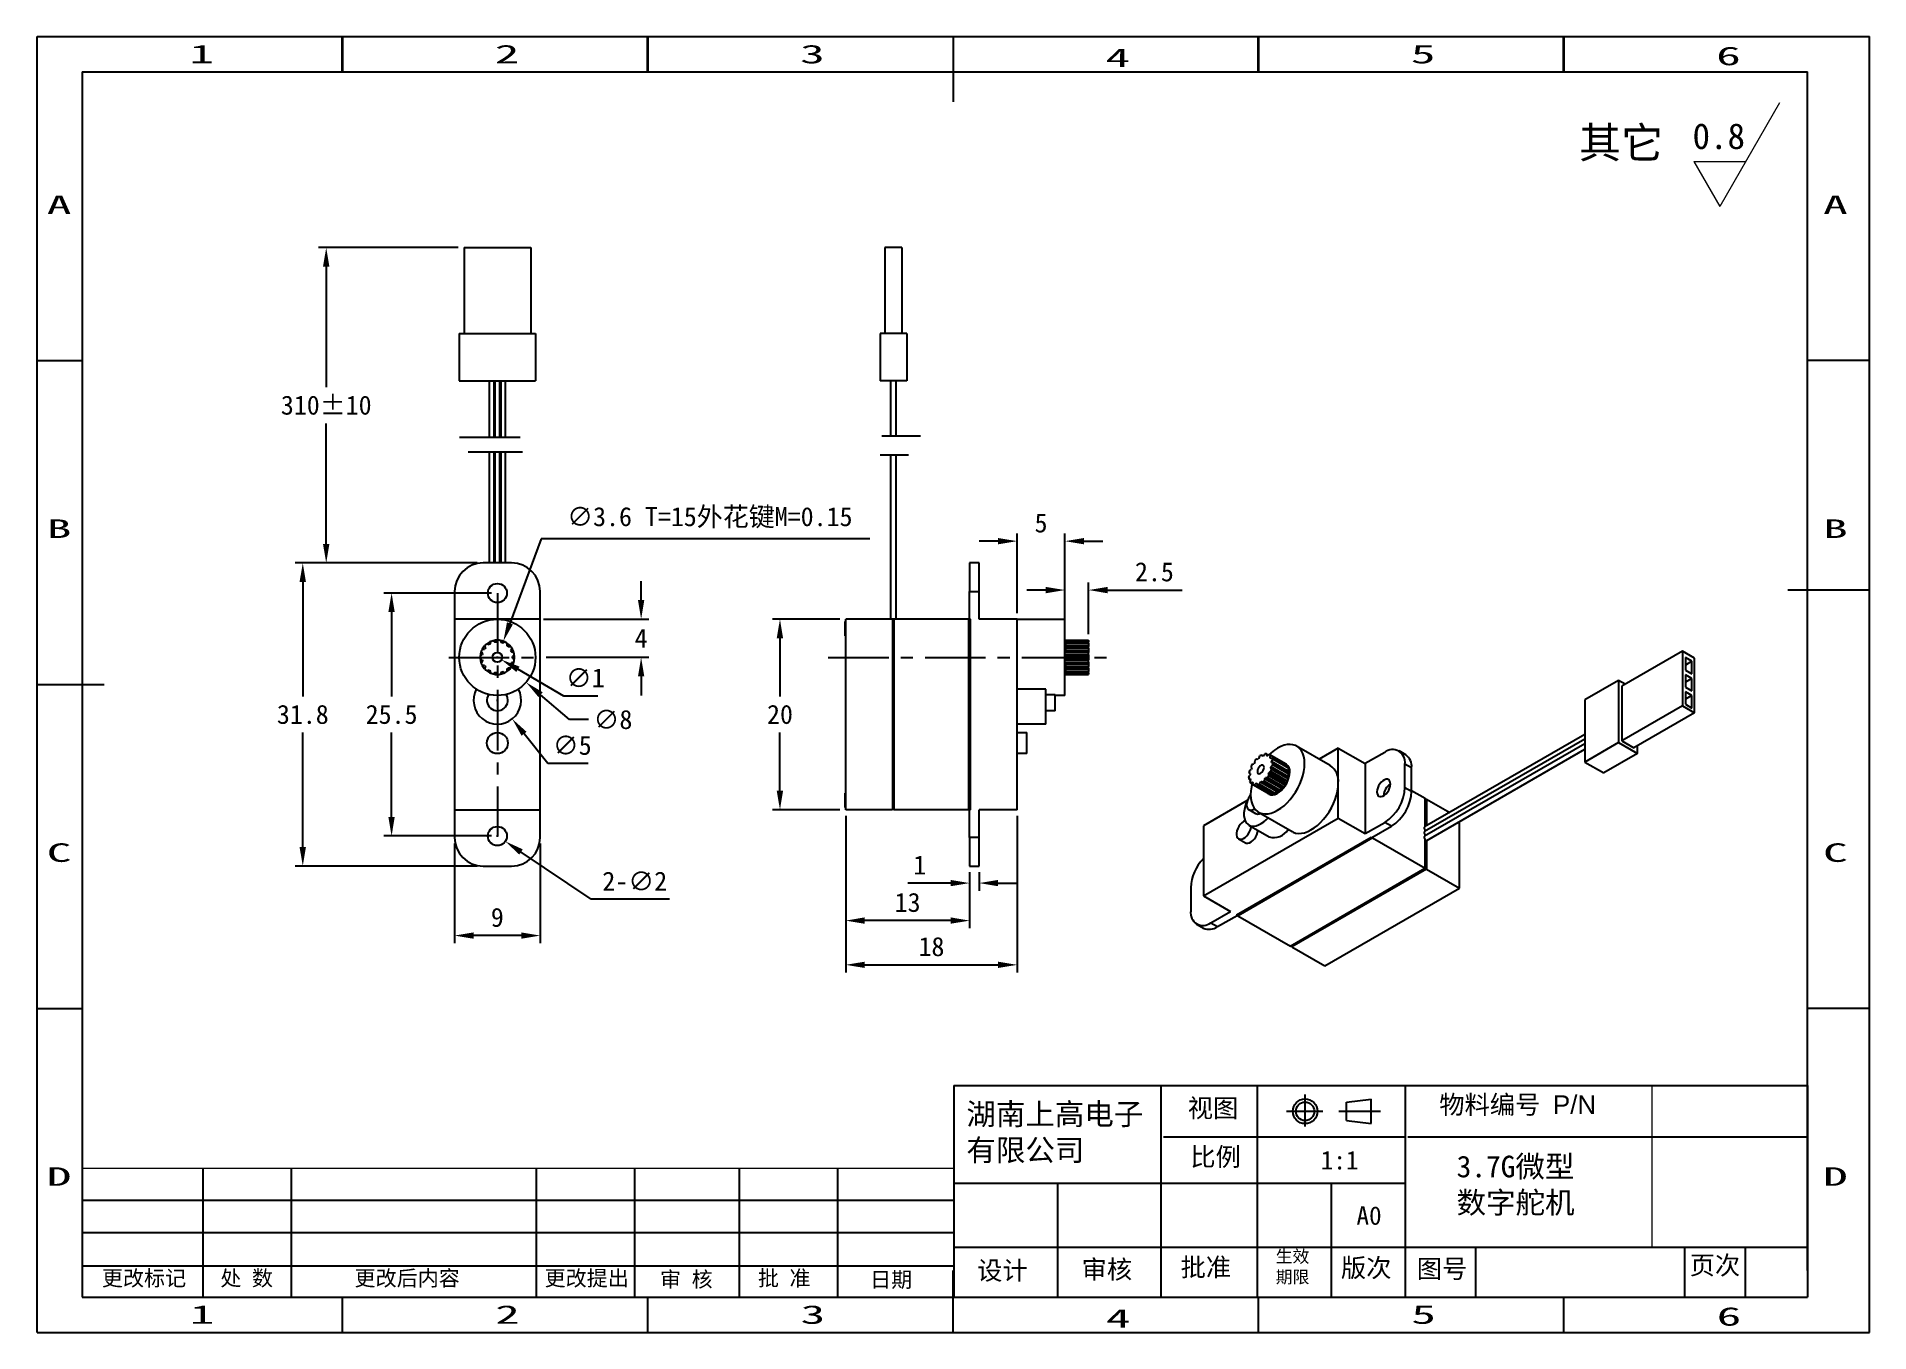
# Model space of a CAD drawing. Header units: millimetres. Extents: x 405 to 598, y 54 to 190.
import ezdxf
from ezdxf.enums import TextEntityAlignment as Align

# ---------------------------------------------------------------- set-up
doc = ezdxf.new("R2010")
doc.units = ezdxf.units.MM
doc.header["$PDSIZE"] = -1
doc.linetypes.add('ACAD_ISO04W100', pattern=[30.5, 24, -3, 0.5, -3])
doc.linetypes.add('CENTER', pattern=[10.16, 6.35, -1.27, 1.27, -1.27])
for name, color, linetype in [('中心线', 6, 'CENTER'), ('标注', 5, 'Continuous'), ('细实线', 5, 'Continuous')]:
    doc.layers.add(name, color=color, linetype=linetype)
doc.styles.add('style1', font='', dxfattribs={"height": 3.5})
doc.styles.get('style1').set_extended_font_data('FangSong_GB2312')
doc.dimstyles.new('副本 Standard', dxfattribs={"dimtxt": 2, "dimasz": 2, "dimexe": 0.8, "dimexo": 0.625, "dimgap": 0.9, "dimtad": 1, "dimtih": 1, "dimtoh": 1, "dimdsep": 46, "dimtxsty": 'Standard', "dimcen": 0.09, "dimclrd": 5, "dimclre": 5, "dimadec": 3, "dimazin": 2, "dimtfac": 1, "dimtdec": 4, "dimtofl": 0, "dimtmove": 0, "dimatfit": 3, "dimfxl": 0, "dimtolj": 1, "dimtzin": 0, "dimarcsym": 0})

# ---------------------------------------------------------------- blocks, each defined once
blk = doc.blocks.new('*D9')
at = {"layer": 'Defpoints', "color": 0}
for p in [(452.13, 134.79), (433.21, 102.99), (452.13, 102.99)]:
    blk.add_point(p, dxfattribs=at)
at = {"layer": '标注', "color": 5, "lineweight": -2}
for p, q in [((451.5, 134.79), (432.41, 134.79)), ((433.21, 132.79), (433.21, 120.79)), ((433.21, 104.99), (433.21, 116.99)), ((451.5, 102.99), (432.41, 102.99))]:
    blk.add_line(p, q, dxfattribs=at)
at = {"layer": '标注', "color": 5}
for points in [[(432.87, 132.79), (433.54, 132.79), (433.21, 134.79)], [(432.87, 104.99), (433.54, 104.99), (433.21, 102.99)]]:
    blk.add_solid(points, dxfattribs=at)
at = {"layer": '标注', "color": 0, "insert": (433.21, 118.89), "char_height": 2, "attachment_point": 5}
blk.add_mtext('\\A1;31.8', dxfattribs=at)
blk = doc.blocks.new('*D10')
at = {"layer": 'Defpoints', "color": 0}
for p in [(453.63, 131.64), (442.53, 106.14), (453.63, 106.14)]:
    blk.add_point(p, dxfattribs=at)
at = {"layer": '标注', "color": 5, "lineweight": -2}
for p, q in [((453, 131.64), (441.73, 131.64)), ((442.53, 129.64), (442.53, 120.79)), ((442.53, 108.14), (442.53, 116.99)), ((453, 106.14), (441.73, 106.14))]:
    blk.add_line(p, q, dxfattribs=at)
at = {"layer": '标注', "color": 5}
for points in [[(442.19, 129.64), (442.86, 129.64), (442.53, 131.64)], [(442.19, 108.14), (442.86, 108.14), (442.53, 106.14)]]:
    blk.add_solid(points, dxfattribs=at)
at = {"layer": '标注', "color": 0, "insert": (442.53, 118.89), "char_height": 2, "attachment_point": 5}
blk.add_mtext('\\A1;25.5', dxfattribs=at)
blk = doc.blocks.new('*D11')
at = {"layer": 'Defpoints', "color": 0}
for p in [(450.13, 167.89), (435.67, 134.79), (452.13, 134.79)]:
    blk.add_point(p, dxfattribs=at)
at = {"layer": '标注', "color": 5, "lineweight": -2}
for p, q in [((449.5, 167.89), (434.87, 167.89)), ((435.67, 165.89), (435.67, 153.24)), ((435.67, 136.79), (435.67, 149.44)), ((451.5, 134.79), (434.87, 134.79))]:
    blk.add_line(p, q, dxfattribs=at)
at = {"layer": '标注', "color": 5}
for points in [[(435.33, 165.89), (436, 165.89), (435.67, 167.89)], [(435.33, 136.79), (436, 136.79), (435.67, 134.79)]]:
    blk.add_solid(points, dxfattribs=at)
at = {"layer": '标注', "color": 0, "insert": (435.67, 151.34), "char_height": 2, "attachment_point": 5}
blk.add_mtext('\\A1;310%%P10', dxfattribs=at)
blk = doc.blocks.new('*D12')
at = {"layer": 'Defpoints', "color": 0}
for p in [(490.19, 128.89), (483.29, 108.89), (490.19, 108.89)]:
    blk.add_point(p, dxfattribs=at)
at = {"layer": '标注', "color": 5, "lineweight": -2}
for p, q in [((489.56, 128.89), (482.49, 128.89)), ((483.29, 126.89), (483.29, 120.79)), ((483.29, 110.89), (483.29, 116.99)), ((489.56, 108.89), (482.49, 108.89))]:
    blk.add_line(p, q, dxfattribs=at)
at = {"layer": '标注', "color": 5}
for points in [[(482.95, 126.89), (483.62, 126.89), (483.29, 128.89)], [(482.95, 110.89), (483.62, 110.89), (483.29, 108.89)]]:
    blk.add_solid(points, dxfattribs=at)
at = {"layer": '标注', "color": 0, "insert": (483.29, 118.89), "char_height": 2, "attachment_point": 5}
blk.add_mtext('\\A1;20', dxfattribs=at)
blk = doc.blocks.new('*D13')
at = {"layer": 'Defpoints', "color": 0}
for p in [(490.19, 108.89), (508.19, 108.89), (508.19, 92.62)]:
    blk.add_point(p, dxfattribs=at)
at = {"layer": '标注', "color": 5, "lineweight": -2}
for p, q in [((490.19, 108.26), (490.19, 91.82)), ((508.19, 108.26), (508.19, 91.82)), ((492.19, 92.62), (506.19, 92.62))]:
    blk.add_line(p, q, dxfattribs=at)
at = {"layer": '标注', "color": 5}
for points in [[(492.19, 92.95), (492.19, 92.29), (490.19, 92.62)], [(506.19, 92.95), (506.19, 92.29), (508.19, 92.62)]]:
    blk.add_solid(points, dxfattribs=at)
at = {"layer": '标注', "color": 0, "insert": (499.19, 94.52), "char_height": 2, "attachment_point": 5}
blk.add_mtext('\\A1;18', dxfattribs=at)
blk = doc.blocks.new('*D14')
at = {"layer": 'Defpoints', "color": 0}
for p in [(490.19, 108.89), (503.19, 102.99), (490.19, 97.26)]:
    blk.add_point(p, dxfattribs=at)
at = {"layer": '标注', "color": 5, "lineweight": -2}
for p, q in [((490.19, 108.26), (490.19, 96.46)), ((503.19, 102.36), (503.19, 96.46)), ((501.19, 97.26), (492.19, 97.26))]:
    blk.add_line(p, q, dxfattribs=at)
at = {"layer": '标注', "color": 5}
for points in [[(492.19, 97.6), (492.19, 96.93), (490.19, 97.26)], [(501.19, 97.6), (501.19, 96.93), (503.19, 97.26)]]:
    blk.add_solid(points, dxfattribs=at)
at = {"layer": '标注', "color": 0, "insert": (496.69, 99.16), "char_height": 2, "attachment_point": 5}
blk.add_mtext('\\A1;13', dxfattribs=at)
blk = doc.blocks.new('*D15')
at = {"layer": 'Defpoints', "color": 0}
for p in [(503.19, 102.99), (504.19, 102.99), (503.19, 101.2)]:
    blk.add_point(p, dxfattribs=at)
at = {"layer": '标注', "color": 5, "lineweight": -2}
for p, q in [((503.19, 102.36), (503.19, 100.4)), ((504.19, 102.36), (504.19, 100.4)), ((501.19, 101.2), (496.72, 101.2)), ((506.19, 101.2), (508.19, 101.2))]:
    blk.add_line(p, q, dxfattribs=at)
at = {"layer": '标注', "color": 5}
for points in [[(501.19, 101.53), (501.19, 100.87), (503.19, 101.2)], [(506.19, 101.53), (506.19, 100.87), (504.19, 101.2)]]:
    blk.add_solid(points, dxfattribs=at)
at = {"layer": '标注', "color": 0, "insert": (497.96, 103.1), "char_height": 2, "attachment_point": 5}
blk.add_mtext('\\A1;1', dxfattribs=at)
blk = doc.blocks.new('*D16')
at = {"layer": 'Defpoints', "color": 0}
for p in [(508.19, 137.08), (508.19, 128.89), (513.19, 128.89)]:
    blk.add_point(p, dxfattribs=at)
at = {"layer": '标注', "color": 5, "lineweight": -2}
for p, q in [((506.19, 137.08), (504.19, 137.08)), ((508.19, 129.51), (508.19, 137.88)), ((513.19, 129.51), (513.19, 137.88)), ((515.19, 137.08), (517.19, 137.08))]:
    blk.add_line(p, q, dxfattribs=at)
at = {"layer": '标注', "color": 5}
for points in [[(506.19, 137.41), (506.19, 136.75), (508.19, 137.08)], [(515.19, 137.41), (515.19, 136.75), (513.19, 137.08)]]:
    blk.add_solid(points, dxfattribs=at)
at = {"layer": '标注', "color": 0, "insert": (510.69, 138.98), "char_height": 2, "attachment_point": 5}
blk.add_mtext('\\A1;5', dxfattribs=at)
blk = doc.blocks.new('*D17')
at = {"layer": 'Defpoints', "color": 0}
for p in [(513.19, 131.95), (513.19, 127.16), (515.69, 126.69)]:
    blk.add_point(p, dxfattribs=at)
at = {"layer": '标注', "color": 5, "lineweight": -2}
for p, q in [((513.19, 127.78), (513.19, 132.75)), ((515.69, 127.31), (515.69, 132.75)), ((511.19, 131.95), (509.19, 131.95)), ((517.69, 131.95), (525.49, 131.95))]:
    blk.add_line(p, q, dxfattribs=at)
at = {"layer": '标注', "color": 5}
for points in [[(511.19, 132.28), (511.19, 131.61), (513.19, 131.95)], [(517.69, 132.28), (517.69, 131.61), (515.69, 131.95)]]:
    blk.add_solid(points, dxfattribs=at)
at = {"layer": '标注', "color": 0, "insert": (522.59, 133.85), "char_height": 2, "attachment_point": 5}
blk.add_mtext('\\A1;2.5', dxfattribs=at)
blk = doc.blocks.new('*D18')
at = {"layer": 'Defpoints', "color": 0}
for p in [(457.85, 128.89), (458.13, 124.89), (468.72, 124.89)]:
    blk.add_point(p, dxfattribs=at)
at = {"layer": '标注', "color": 5, "lineweight": -2}
for p, q in [((468.72, 130.89), (468.72, 132.89)), ((458.47, 128.89), (469.52, 128.89)), ((458.75, 124.89), (469.52, 124.89)), ((468.72, 122.89), (468.72, 120.89))]:
    blk.add_line(p, q, dxfattribs=at)
at = {"layer": '标注', "color": 5}
for points in [[(468.39, 130.89), (469.05, 130.89), (468.72, 128.89)], [(468.39, 122.89), (469.05, 122.89), (468.72, 124.89)]]:
    blk.add_solid(points, dxfattribs=at)
at = {"layer": '标注', "color": 0, "insert": (468.72, 126.89), "char_height": 2, "attachment_point": 5}
blk.add_mtext('\\A1;4', dxfattribs=at)
blk = doc.blocks.new('*D19')
at = {"layer": 'Defpoints', "color": 0}
for p in [(449.13, 105.99), (458.13, 105.99), (449.13, 95.69)]:
    blk.add_point(p, dxfattribs=at)
at = {"layer": '标注', "color": 5, "lineweight": -2}
for p, q in [((449.13, 105.36), (449.13, 94.89)), ((458.13, 105.36), (458.13, 94.89)), ((456.13, 95.69), (451.13, 95.69))]:
    blk.add_line(p, q, dxfattribs=at)
at = {"layer": '标注', "color": 5}
for points in [[(451.13, 96.02), (451.13, 95.36), (449.13, 95.69)], [(456.13, 96.02), (456.13, 95.36), (458.13, 95.69)]]:
    blk.add_solid(points, dxfattribs=at)
at = {"layer": '标注', "color": 0, "insert": (453.63, 97.59), "char_height": 2, "attachment_point": 5}
blk.add_mtext('\\A1;9', dxfattribs=at)
blk = doc.blocks.new('*D20')
at = {"layer": 'Defpoints', "color": 0}
for p in [(450.6, 127.51), (456.65, 122.27)]:
    blk.add_point(p, dxfattribs=at)
at = {"layer": '标注', "color": 5, "lineweight": -2}
for p, q in [((453.54, 124.89), (453.72, 124.89)), ((453.63, 124.8), (453.63, 124.98)), ((461.19, 118.35), (458.17, 120.96)), ((463.19, 118.35), (461.19, 118.35))]:
    blk.add_line(p, q, dxfattribs=at)
at = {"layer": '标注', "color": 5}
blk.add_solid([(458.39, 121.22), (457.95, 120.71), (456.65, 122.27)], dxfattribs=at)
at = {"layer": '标注', "color": 0, "insert": (465.76, 118.35), "char_height": 2, "attachment_point": 5}
blk.add_mtext('\\A1;∅8', dxfattribs=at)
blk = doc.blocks.new('*D21')
at = {"layer": 'Defpoints', "color": 0}
for p in [(452.07, 122.34), (455.19, 118.43)]:
    blk.add_point(p, dxfattribs=at)
at = {"layer": '标注', "color": 5, "lineweight": -2}
for p, q in [((453.54, 120.39), (453.72, 120.39)), ((453.63, 120.3), (453.63, 120.48)), ((458.93, 113.74), (456.43, 116.87)), ((463.16, 113.74), (458.93, 113.74))]:
    blk.add_line(p, q, dxfattribs=at)
at = {"layer": '标注', "color": 5}
blk.add_solid([(456.69, 117.08), (456.17, 116.66), (455.19, 118.43)], dxfattribs=at)
at = {"layer": '标注', "color": 0, "insert": (461.49, 115.64), "char_height": 2, "attachment_point": 5}
blk.add_mtext('\\A1;∅5', dxfattribs=at)
blk = doc.blocks.new('*D22')
at = {"layer": 'Defpoints', "color": 0}
for p in [(454.26, 126.58), (453, 123.2)]:
    blk.add_point(p, dxfattribs=at)
at = {"layer": '标注', "color": 5, "lineweight": -2}
for p, q in [((458.24, 137.34), (454.95, 128.45)), ((492.73, 137.34), (458.24, 137.34)), ((453.54, 124.89), (453.72, 124.89)), ((453.63, 124.8), (453.63, 124.98))]:
    blk.add_line(p, q, dxfattribs=at)
blk.add_arc((453.63, 124.89), 1.8, 52.0718, 95.1255, dxfattribs=at)
at = {"layer": '标注', "color": 5}
blk.add_solid([(454.64, 128.57), (455.26, 128.34), (454.26, 126.58)], dxfattribs=at)
at = {"layer": '标注', "color": 0, "insert": (475.93, 139.54), "char_height": 2, "attachment_point": 5}
blk.add_mtext('\\A1;∅3.6 T=15{\\fSimSun|b0|i0|c134|p2;外花键}M=0.15', dxfattribs=at)
blk = doc.blocks.new('*D23')
at = {"layer": 'Defpoints', "color": 0}
for p in [(453.2, 125.14), (454.06, 124.64)]:
    blk.add_point(p, dxfattribs=at)
at = {"layer": '标注', "color": 5, "lineweight": -2}
for p, q in [((453.54, 124.89), (453.72, 124.89)), ((453.63, 124.8), (453.63, 124.98)), ((460.62, 120.83), (455.79, 123.63)), ((464.19, 120.83), (460.62, 120.83))]:
    blk.add_line(p, q, dxfattribs=at)
at = {"layer": '标注', "color": 5}
blk.add_solid([(455.96, 123.92), (455.62, 123.35), (454.06, 124.64)], dxfattribs=at)
at = {"layer": '标注', "color": 0, "insert": (462.86, 122.73), "char_height": 2, "attachment_point": 5}
blk.add_mtext('\\A1;∅1', dxfattribs=at)
blk = doc.blocks.new('*D24')
at = {"layer": 'Defpoints', "color": 0}
for p in [(452.8, 106.7), (454.46, 105.58)]:
    blk.add_point(p, dxfattribs=at)
at = {"layer": '标注', "color": 5, "lineweight": -2}
for p, q in [((453.54, 106.14), (453.72, 106.14)), ((453.63, 106.05), (453.63, 106.23)), ((463.48, 99.5), (456.12, 104.46)), ((471.71, 99.5), (463.48, 99.5))]:
    blk.add_line(p, q, dxfattribs=at)
at = {"layer": '标注', "color": 5}
blk.add_solid([(456.3, 104.74), (455.93, 104.19), (454.46, 105.58)], dxfattribs=at)
at = {"layer": '标注', "color": 0, "insert": (468.05, 101.4), "char_height": 2, "attachment_point": 5}
blk.add_mtext('\\A1;2-∅2', dxfattribs=at)

msp = doc.modelspace()

# ---------------------------------------------------------------- linework, layer by layer
at = {"color": 5, "linetype": 'Continuous'}
for p, q in [((405.327, 54.054), (405.327, 190.022)), ((405.327, 190.022), (597.625, 190.022)), ((437.327, 186.327), (437.327, 190.022)), ((437.377, 190.022), (437.377, 186.327)), ((469.377, 186.327), (469.377, 190.022)), ((469.427, 190.022), (469.427, 186.327)), ((501.476, 190.022), (501.476, 183.194)), ((533.476, 186.327), (533.476, 190.022)), ((533.526, 190.022), (533.526, 186.327)), ((565.526, 186.327), (565.526, 190.022)), ((565.576, 190.022), (565.576, 186.327)), ((597.625, 54.054), (597.625, 190.022)), ((405.278, 186.327), (405.327, 186.327)), ((405.327, 156.03), (410.07, 156.03)), ((597.625, 156.03), (591.151, 156.03)), ((597.625, 131.942), (589.086, 131.942)), ((405.327, 122.038), (412.372, 122.038)), ((405.327, 88.046), (410.07, 88.046)), ((597.625, 88.046), (591.151, 88.046)), ((501.526, 79.953), (529.36, 79.953)), ((523.281, 79.953), (523.281, 57.75)), ((529.36, 79.953), (591.151, 79.953)), ((533.381, 79.953), (533.381, 57.75)), ((548.921, 79.953), (548.921, 75.778)), ((548.921, 76.068), (548.921, 68.433)), ((523.555, 74.582), (548.921, 74.582)), ((549.195, 74.582), (591.151, 74.582)), ((422.716, 71.292), (422.716, 57.75)), ((431.981, 71.292), (431.981, 57.75)), ((457.713, 71.292), (457.713, 57.75)), ((468.015, 71.292), (468.015, 57.75)), ((479.01, 71.292), (479.01, 57.75)), ((489.312, 71.292), (489.312, 57.75)), ((501.526, 69.694), (548.921, 69.694)), ((512.403, 69.694), (512.403, 57.75)), ((541.151, 69.694), (541.151, 57.75)), ((409.99, 67.933), (501.446, 67.933)), ((548.921, 68.433), (548.921, 57.75)), ((409.99, 64.538), (501.446, 64.538)), ((501.526, 63.006), (591.151, 63.006)), ((556.284, 63.006), (556.284, 57.75)), ((578.24, 63.006), (578.24, 57.75)), ((584.588, 63.006), (584.588, 57.75)), ((410.07, 61.02), (501.446, 61.02)), ((501.476, 54.054), (501.476, 60.529)), ((437.377, 54.054), (437.377, 57.75)), ((469.427, 54.054), (469.427, 57.75)), ((533.526, 54.054), (533.526, 57.75)), ((565.576, 54.054), (565.576, 57.75)), ((405.327, 54.054), (597.625, 54.054))]:
    msp.add_line(p, q, dxfattribs=at)
at = {"color": 7, "linetype": 'Continuous'}
for p, q in [((410.07, 186.327), (410.07, 57.75)), ((410.07, 186.327), (591.151, 186.327)), ((591.151, 60.529), (591.151, 186.327)), ((501.526, 79.953), (501.526, 57.75)), ((591.151, 79.953), (591.151, 57.75)), ((591.151, 79.953), (591.151, 57.75)), ((542.748, 78.221), (545.349, 78.539)), ((542.748, 78.221), (545.349, 78.539)), ((542.748, 76.279), (542.748, 78.221)), ((545.349, 75.955), (545.349, 78.539)), ((542.748, 76.279), (545.349, 75.955)), ((410.07, 57.75), (591.151, 57.75))]:
    msp.add_line(p, q, dxfattribs=at)
at = {"color": 7, "linetype": 'Continuous', "lineweight": 25}
for p, q in [((450.13, 167.889), (450.13, 158.889)), ((450.13, 167.889), (457.13, 167.889)), ((457.13, 167.889), (457.13, 158.889)), ((496.09, 167.889), (494.29, 167.889)), ((494.29, 167.889), (494.29, 158.889)), ((496.09, 167.889), (496.09, 158.889)), ((449.63, 158.889), (449.63, 153.889)), ((449.63, 158.889), (457.63, 158.889)), ((457.63, 158.889), (457.63, 153.889)), ((496.59, 158.889), (493.79, 158.889)), ((493.79, 158.889), (493.79, 153.889)), ((496.59, 158.889), (496.59, 153.889)), ((449.63, 153.889), (457.63, 153.889)), ((452.78, 153.889), (452.78, 147.985)), ((453.28, 147.985), (453.28, 153.889)), ((453.38, 153.889), (453.38, 147.985)), ((453.88, 147.985), (453.88, 153.889)), ((453.98, 153.889), (453.98, 147.985)), ((454.48, 147.985), (454.48, 153.889)), ((496.59, 153.889), (493.79, 153.889)), ((494.94, 148.144), (494.94, 153.889)), ((495.44, 153.889), (495.44, 148.144)), ((452.78, 146.455), (452.78, 134.789)), ((453.28, 134.789), (453.28, 146.455)), ((453.38, 146.455), (453.38, 134.789)), ((453.88, 134.789), (453.88, 146.455)), ((453.98, 146.455), (453.98, 134.789)), ((454.48, 134.789), (454.48, 146.455)), ((494.94, 128.889), (494.94, 146.138)), ((495.44, 146.138), (495.44, 128.889)), ((455.13, 134.789), (452.13, 134.789)), ((504.19, 134.789), (503.19, 134.789)), ((503.19, 134.789), (503.19, 131.789)), ((504.19, 131.789), (504.19, 134.789)), ((449.13, 131.789), (449.13, 128.889)), ((458.13, 128.889), (458.13, 131.789)), ((503.19, 131.789), (504.19, 131.789)), ((503.19, 128.889), (503.19, 131.789)), ((504.19, 128.889), (504.19, 131.789)), ((449.13, 128.889), (449.13, 108.889)), ((453.63, 128.889), (449.13, 128.889)), ((458.13, 128.889), (453.63, 128.889)), ((458.13, 108.889), (458.13, 128.889)), ((495.09, 128.889), (490.19, 128.889)), ((490.19, 108.889), (490.19, 128.889)), ((495.09, 128.889), (495.09, 108.889)), ((495.19, 128.789), (495.09, 128.889)), ((495.29, 128.889), (495.09, 128.889)), ((495.29, 128.889), (495.19, 128.789)), ((495.29, 108.889), (495.29, 128.889)), ((503.09, 128.889), (495.29, 128.889)), ((503.09, 128.889), (503.09, 108.889)), ((503.09, 128.889), (503.19, 128.789)), ((503.19, 128.789), (503.29, 128.889)), ((503.29, 128.889), (503.19, 128.889)), ((503.29, 108.889), (503.29, 128.889)), ((508.19, 128.889), (504.19, 128.889)), ((508.19, 128.889), (513.19, 128.889)), ((508.19, 108.889), (508.19, 128.889)), ((513.19, 120.889), (513.19, 128.889)), ((490.09, 128.639), (490.19, 128.639)), ((490.09, 128.639), (490.09, 127.139)), ((490.19, 127.139), (490.09, 127.139)), ((495.19, 108.989), (495.19, 128.789)), ((503.19, 108.989), (503.19, 128.789)), ((451.834, 125.009), (452.049, 125.139)), ((452.084, 125.303), (451.94, 125.51)), ((452.038, 125.729), (452.288, 125.76)), ((452.387, 125.896), (452.339, 126.143)), ((452.517, 126.304), (452.758, 126.231)), ((452.904, 126.315), (452.961, 126.56)), ((453.189, 126.634), (453.379, 126.469)), ((453.546, 126.487), (453.698, 126.688)), ((453.937, 126.663), (454.044, 126.435)), ((454.203, 126.383), (454.424, 126.504)), ((454.632, 126.384), (454.636, 126.133)), ((454.761, 126.02), (455.012, 126.042)), ((455.153, 125.848), (455.055, 125.616)), ((455.124, 125.462), (455.362, 125.38)), ((455.412, 125.145), (455.228, 124.973)), ((513.19, 126.689), (513.29, 126.689)), ((513.29, 126.688), (513.29, 126.689)), ((513.29, 126.688), (515.69, 126.688)), ((513.29, 126.504), (513.29, 126.663)), ((513.29, 126.663), (515.69, 126.663)), ((513.29, 126.504), (515.69, 126.504)), ((513.29, 126.042), (513.29, 126.384)), ((513.29, 126.384), (515.69, 126.384)), ((513.29, 126.133), (515.69, 126.133)), ((513.29, 126.042), (515.69, 126.042)), ((513.29, 125.38), (513.29, 125.848)), ((513.29, 125.848), (515.69, 125.848)), ((513.29, 125.616), (515.69, 125.616)), ((513.29, 125.462), (515.69, 125.462)), ((513.29, 125.38), (515.69, 125.38)), ((513.29, 124.633), (513.29, 125.145)), ((513.29, 125.145), (515.69, 125.145)), ((515.69, 126.663), (515.69, 126.688)), ((515.69, 126.663), (515.69, 126.504)), ((515.69, 126.384), (515.69, 126.504)), ((515.69, 126.384), (515.69, 126.133)), ((515.69, 126.133), (515.69, 126.042)), ((515.69, 125.848), (515.69, 126.042)), ((515.69, 125.848), (515.69, 125.616)), ((515.69, 125.616), (515.69, 125.462)), ((515.69, 125.462), (515.69, 125.38)), ((515.69, 125.145), (515.69, 125.38)), ((515.69, 125.145), (515.69, 124.973)), ((578.015, 125.532), (571.651, 121.858)), ((578.015, 125.532), (578.015, 119.816)), ((579.288, 124.797), (578.015, 125.532)), ((452.049, 124.639), (451.834, 124.769)), ((451.94, 124.268), (452.084, 124.475)), ((452.288, 124.018), (452.038, 124.049)), ((452.339, 123.635), (452.387, 123.882)), ((452.758, 123.547), (452.517, 123.474)), ((452.961, 123.218), (452.904, 123.463)), ((453.379, 123.309), (453.189, 123.144)), ((453.698, 123.09), (453.546, 123.291)), ((454.044, 123.343), (453.937, 123.115)), ((454.424, 123.274), (454.203, 123.395)), ((454.636, 123.645), (454.632, 123.394)), ((455.012, 123.736), (454.761, 123.758)), ((455.055, 124.162), (455.153, 123.93)), ((455.362, 124.398), (455.124, 124.316)), ((455.228, 124.805), (455.412, 124.633)), ((513.29, 124.973), (515.69, 124.973)), ((513.29, 124.805), (515.69, 124.805)), ((513.29, 124.633), (515.69, 124.633)), ((513.29, 123.93), (513.29, 124.398)), ((513.29, 124.398), (515.69, 124.398)), ((513.29, 124.316), (515.69, 124.316)), ((513.29, 124.162), (515.69, 124.162)), ((513.29, 123.93), (515.69, 123.93)), ((513.29, 123.394), (513.29, 123.736)), ((513.29, 123.736), (515.69, 123.736)), ((513.29, 123.645), (515.69, 123.645)), ((513.29, 123.394), (515.69, 123.394)), ((513.29, 123.115), (513.29, 123.274)), ((513.29, 123.274), (515.69, 123.274)), ((513.29, 123.115), (515.69, 123.115)), ((515.69, 124.973), (515.69, 124.805)), ((515.69, 124.805), (515.69, 124.633)), ((515.69, 124.398), (515.69, 124.633)), ((515.69, 124.398), (515.69, 124.316)), ((515.69, 124.316), (515.69, 124.162)), ((515.69, 124.162), (515.69, 123.93)), ((515.69, 123.736), (515.69, 123.93)), ((515.69, 123.736), (515.69, 123.645)), ((515.69, 123.645), (515.69, 123.394)), ((515.69, 123.274), (515.69, 123.394)), ((515.69, 123.274), (515.69, 123.115)), ((515.69, 123.09), (515.69, 123.115)), ((579.005, 124.471), (578.336, 124.857)), ((578.336, 124.857), (578.336, 123.551)), ((579.005, 124.471), (578.336, 124.084)), ((578.336, 123.551), (579.005, 123.164)), ((579.005, 123.164), (579.005, 124.471)), ((579.288, 119.082), (579.288, 124.797)), ((511.19, 121.556), (508.19, 121.556)), ((511.19, 117.889), (511.19, 121.556)), ((513.29, 123.089), (513.19, 123.089)), ((513.29, 123.089), (513.29, 123.09)), ((513.29, 123.09), (515.69, 123.09)), ((571.297, 122.471), (567.762, 120.43)), ((571.297, 122.471), (571.297, 115.938)), ((572.004, 122.062), (571.297, 122.471)), ((571.651, 121.858), (571.651, 116.143)), ((579.005, 122.674), (578.336, 123.061)), ((578.336, 123.061), (578.336, 121.754)), ((579.005, 122.674), (578.336, 122.288)), ((578.336, 121.754), (579.005, 121.368)), ((579.005, 120.878), (578.336, 121.264)), ((578.336, 121.264), (578.336, 119.958)), ((579.005, 121.368), (579.005, 122.674)), ((511.19, 120.996), (512.19, 120.996)), ((512.19, 119.289), (511.19, 119.289)), ((512.19, 119.289), (512.19, 120.996)), ((513.19, 120.889), (512.19, 120.889)), ((567.762, 120.43), (567.762, 113.897)), ((578.015, 119.816), (571.651, 116.143)), ((578.015, 119.816), (579.288, 119.082)), ((579.005, 120.878), (578.336, 120.492)), ((578.336, 119.958), (579.005, 119.572)), ((579.005, 119.572), (579.005, 120.878)), ((511.19, 117.889), (508.19, 117.889)), ((579.288, 119.082), (572.924, 115.408)), ((508.19, 116.989), (509.19, 116.989)), ((509.19, 114.789), (509.19, 116.989)), ((541.053, 113.525), (537.518, 115.566)), ((567.762, 116.799), (550.949, 107.093)), ((567.762, 116.309), (550.949, 106.603)), ((567.762, 115.819), (550.949, 106.114)), ((571.297, 115.938), (567.762, 113.897)), ((571.297, 115.938), (573.277, 114.795)), ((571.651, 116.143), (572.924, 115.408)), ((573.277, 114.795), (573.277, 115.612)), ((509.19, 114.789), (508.19, 114.789)), ((532.863, 113.664), (533.038, 113.726)), ((533.134, 113.862), (533.156, 114.079)), ((533.311, 114.248), (533.457, 114.215)), ((533.573, 114.311), (533.665, 114.54)), ((534.002, 114.541), (533.835, 114.638)), ((533.835, 114.638), (533.927, 114.515)), ((534.043, 114.553), (534.189, 114.755)), ((534.57, 114.635), (534.344, 114.765)), ((534.344, 114.765), (534.366, 114.574)), ((534.462, 114.549), (534.637, 114.688)), ((536.418, 113.661), (534.65, 114.681)), ((534.75, 114.608), (534.699, 114.382)), ((534.815, 114.315), (534.699, 114.382)), ((536.448, 113.629), (534.75, 114.608)), ((534.758, 114.297), (534.932, 114.351)), ((535.004, 113.596), (534.843, 113.415)), ((534.984, 114.195), (534.867, 113.972)), ((536.564, 112.992), (534.867, 113.972)), ((534.88, 113.843), (535.022, 113.801)), ((536.629, 113.371), (534.932, 114.351)), ((536.681, 113.215), (534.984, 114.195)), ((536.701, 112.616), (535.004, 113.596)), ((536.719, 112.821), (535.022, 113.801)), ((536.448, 113.629), (536.417, 113.493)), ((541.882, 115.368), (539.871, 114.207)), ((541.882, 111.694), (541.882, 115.368)), ((541.882, 115.368), (544.71, 113.735)), ((546.761, 114.919), (544.71, 113.735)), ((544.71, 113.735), (544.71, 106.386)), ((548.968, 114.659), (548.261, 115.068)), ((548.882, 111.244), (548.882, 113.694)), ((549.589, 113.286), (548.882, 113.694)), ((551.199, 105.68), (567.762, 115.242)), ((567.762, 113.897), (569.742, 112.754)), ((573.277, 114.795), (569.742, 112.754)), ((532.478, 112.332), (532.62, 112.538)), ((532.657, 112.153), (532.496, 112.148)), ((532.69, 112.035), (532.496, 112.148)), ((532.633, 112.682), (532.516, 112.77)), ((532.568, 112.987), (532.742, 113.133)), ((532.608, 111.814), (532.694, 112.044)), ((532.871, 111.793), (532.693, 111.694)), ((532.937, 111.553), (532.693, 111.694)), ((532.801, 113.286), (532.749, 113.453)), ((532.935, 111.523), (532.95, 111.737)), ((533.236, 111.662), (533.072, 111.487)), ((533.377, 111.581), (533.236, 111.662)), ((533.403, 111.508), (533.345, 111.669)), ((533.691, 111.783), (533.569, 111.563)), ((535.266, 110.583), (533.569, 111.563)), ((535.388, 110.804), (533.691, 111.783)), ((533.931, 111.772), (533.809, 111.852)), ((535.628, 110.792), (533.931, 111.772)), ((534.155, 112.136), (534.097, 111.909)), ((535.794, 110.929), (534.097, 111.909)), ((535.852, 111.157), (534.155, 112.136)), ((534.428, 112.27), (534.264, 112.255)), ((535.961, 111.275), (534.264, 112.255)), ((536.125, 111.29), (534.428, 112.27)), ((534.55, 112.66), (534.565, 112.464)), ((536.247, 111.68), (534.55, 112.66)), ((536.262, 111.484), (534.565, 112.464)), ((534.807, 112.915), (534.629, 112.808)), ((536.326, 111.828), (534.629, 112.808)), ((534.806, 113.264), (534.892, 113.133)), ((536.503, 112.284), (534.806, 113.264)), ((536.504, 111.935), (534.807, 112.915)), ((536.54, 112.436), (534.843, 113.415)), ((536.589, 112.154), (534.892, 113.133)), ((536.247, 111.68), (536.262, 111.484)), ((536.504, 111.935), (536.326, 111.828)), ((536.503, 112.284), (536.589, 112.154)), ((536.701, 112.616), (536.54, 112.436)), ((536.681, 113.215), (536.564, 112.992)), ((541.882, 108.019), (541.882, 111.694)), ((549.589, 110.836), (549.589, 113.286)), ((490.09, 110.639), (490.19, 110.639)), ((490.09, 110.639), (490.09, 109.139)), ((532.336, 109.857), (527.74, 107.204)), ((532.689, 110.469), (532.622, 110.369)), ((534.632, 110.543), (532.935, 111.523)), ((534.769, 110.507), (533.072, 111.487)), ((535.1, 110.528), (533.403, 111.508)), ((534.547, 110.584), (534.618, 110.543)), ((534.898, 110.645), (534.769, 110.507)), ((535.388, 110.804), (535.266, 110.583)), ((535.852, 111.157), (535.794, 110.929)), ((536.125, 111.29), (535.961, 111.275)), ((548.882, 111.244), (549.589, 110.836)), ((549.589, 110.919), (551.003, 110.102)), ((551.003, 107.125), (551.003, 110.102)), ((551.145, 110.021), (551.003, 109.939)), ((551.003, 109.939), (551.145, 110.021)), ((551.145, 110.021), (551.145, 107.206)), ((551.145, 110.021), (553.582, 108.613)), ((449.13, 108.889), (458.13, 108.889)), ((449.13, 108.889), (449.13, 105.989)), ((458.13, 105.989), (458.13, 108.889)), ((490.19, 109.139), (490.09, 109.139)), ((495.09, 108.889), (490.19, 108.889)), ((495.19, 108.989), (495.09, 108.889)), ((495.19, 108.989), (495.29, 108.889)), ((503.09, 108.889), (495.29, 108.889)), ((503.19, 108.989), (503.09, 108.889)), ((503.19, 108.989), (503.29, 108.889)), ((503.29, 108.889), (503.19, 108.889)), ((503.19, 105.989), (503.19, 108.889)), ((508.19, 108.889), (504.19, 108.889)), ((504.19, 105.989), (504.19, 108.889)), ((527.74, 99.855), (541.882, 108.019)), ((532.493, 108.904), (533.2, 108.496)), ((533.518, 108.638), (537.053, 106.597)), ((541.882, 108.019), (544.71, 106.386)), ((504.19, 105.989), (503.19, 105.989)), ((504.19, 102.989), (504.19, 105.989)), ((527.74, 107.204), (527.74, 99.855)), ((531.204, 97.855), (545.347, 106.019)), ((545.488, 105.937), (531.346, 97.773)), ((531.432, 105.842), (532.139, 105.434)), ((532.5, 107.283), (534.621, 106.059)), ((544.71, 106.386), (546.761, 107.57)), ((545.347, 106.019), (545.417, 105.978)), ((545.417, 105.978), (547.468, 107.162)), ((545.488, 105.937), (545.417, 105.978)), ((545.488, 106.019), (545.488, 105.937)), ((545.488, 105.937), (551.003, 102.753)), ((547.468, 107.162), (546.761, 107.57)), ((551.003, 106.635), (551.003, 106.731)), ((551.003, 106.145), (551.003, 106.241)), ((554.61, 100.671), (554.61, 107.649)), ((551.003, 102.753), (551.003, 105.751)), ((551.145, 105.669), (551.145, 102.672)), ((452.13, 102.989), (455.13, 102.989)), ((536.861, 94.589), (551.003, 102.753)), ((551.145, 102.672), (537.003, 94.508)), ((551.003, 102.753), (551.145, 102.672)), ((551.145, 102.672), (554.61, 100.671)), ((526.396, 100.713), (526.396, 98.263)), ((540.467, 92.507), (554.61, 100.671)), ((527.74, 99.855), (530.568, 98.222)), ((528.517, 97.038), (530.568, 98.222)), ((527.017, 96.89), (527.725, 96.482)), ((528.517, 97.038), (529.224, 96.63)), ((529.224, 96.63), (531.275, 97.814)), ((531.204, 97.855), (531.275, 97.814)), ((531.275, 97.814), (531.275, 97.896)), ((531.346, 97.937), (531.346, 97.773)), ((531.346, 97.773), (536.861, 94.589)), ((537.003, 94.671), (537.003, 94.508)), ((537.003, 94.508), (540.467, 92.507))]:
    msp.add_line(p, q, dxfattribs=at)
for p, q in [((410.07, 93.495), (410.07, 57.75)), ((410.07, 57.75), (458.913, 57.75)), ((458.913, 57.75), (501.193, 57.75))]:
    msp.add_line(p, q)
at = {"color": 5, "lineweight": 13}
msp.add_line((574.819, 63.006), (574.819, 79.953), dxfattribs=at)
at = {"color": 7, "linetype": 'Continuous', "lineweight": 25, "flags": 128}
for points in [[(538.346, 113.735), (538.326, 114.116), (538.264, 114.469), (538.162, 114.787), (538.022, 115.065), (537.845, 115.301), (537.635, 115.49), (537.393, 115.629), (537.124, 115.717), (536.832, 115.753), (536.521, 115.735), (536.195, 115.664), (535.859, 115.541), (535.518, 115.368), (535.177, 115.147), (534.841, 114.882), (534.585, 114.647)], [(532.84, 111.609), (532.771, 111.298), (532.71, 110.875), (532.689, 110.469), (532.71, 110.087), (532.771, 109.735), (532.873, 109.417), (533.013, 109.138), (533.19, 108.903), (533.401, 108.714), (533.642, 108.574), (533.911, 108.486), (534.203, 108.451), (534.515, 108.469), (534.841, 108.54), (535.177, 108.663), (535.518, 108.836), (535.859, 109.056), (536.195, 109.321), (536.521, 109.627), (536.832, 109.969), (537.124, 110.341), (537.393, 110.74), (537.635, 111.158), (537.845, 111.59), (538.022, 112.03), (538.162, 112.47), (538.264, 112.906), (538.326, 113.329), (538.346, 113.735), (538.346, 113.735)], [(534.104, 113.326), (534.082, 113.454), (534.021, 113.541), (533.927, 113.578), (533.811, 113.56), (533.689, 113.489), (533.573, 113.374), (533.479, 113.228), (533.418, 113.07), (533.396, 112.918), (533.418, 112.791), (533.479, 112.704), (533.573, 112.667), (533.689, 112.685), (533.811, 112.756), (533.927, 112.871), (534.021, 113.016), (534.082, 113.174), (534.104, 113.326)], [(534.618, 110.543), (534.638, 110.532), (534.817, 110.47), (535.017, 110.461), (535.234, 110.505), (535.461, 110.601), (535.689, 110.744), (535.911, 110.931), (536.121, 111.156), (536.311, 111.411), (536.476, 111.688), (536.61, 111.979), (536.709, 112.273), (536.77, 112.562), (536.791, 112.837)], [(537.053, 106.597), (537.143, 106.55), (537.41, 106.454), (537.702, 106.411), (538.013, 106.423), (538.34, 106.488), (538.678, 106.607), (539.021, 106.776), (539.365, 106.994), (539.704, 107.257), (540.033, 107.562), (540.348, 107.904), (540.644, 108.278), (540.916, 108.678), (541.16, 109.098), (541.374, 109.533), (541.553, 109.976), (541.695, 110.42), (541.798, 110.858), (541.861, 111.285), (541.882, 111.694)], [(545.948, 110.775), (545.968, 110.592), (546.029, 110.442), (546.125, 110.336), (546.253, 110.279), (546.404, 110.275), (546.569, 110.324), (546.74, 110.422), (546.905, 110.565), (547.056, 110.743), (547.184, 110.947), (547.281, 111.165), (547.341, 111.384), (547.362, 111.592), (547.341, 111.775), (547.281, 111.924), (547.184, 112.03), (547.056, 112.087), (546.905, 112.092), (546.74, 112.043), (546.569, 111.945), (546.404, 111.802), (546.253, 111.623), (546.125, 111.419), (546.029, 111.201), (545.968, 110.982), (545.948, 110.775)], [(532.389, 109.965), (532.381, 109.951), (532.228, 109.607), (532.109, 109.26), (532.028, 108.917), (531.987, 108.586), (531.987, 108.276), (532.028, 107.992), (532.109, 107.742), (532.228, 107.532), (532.381, 107.366), (532.567, 107.249), (532.78, 107.182), (533.016, 107.168), (533.268, 107.206), (533.532, 107.297), (533.8, 107.437), (534.068, 107.624), (534.328, 107.853), (534.522, 108.058)], [(532.689, 110.453), (532.595, 110.333), (532.457, 110.11), (532.353, 109.872), (532.287, 109.633), (532.265, 109.408), (532.287, 109.207), (532.353, 109.044), (532.457, 108.927), (532.595, 108.864), (532.759, 108.857), (532.939, 108.906), (533.109, 109)], [(532.104, 107.753), (531.937, 107.666), (531.759, 107.527), (531.593, 107.348), (531.448, 107.14), (531.332, 106.914), (531.251, 106.68), (531.21, 106.453), (531.21, 106.245), (531.251, 106.066), (531.332, 105.926), (531.448, 105.834), (531.593, 105.793), (531.759, 105.806), (531.937, 105.872), (532.117, 105.989), (532.29, 106.148), (532.447, 106.343), (532.578, 106.562), (532.677, 106.793), (532.739, 107.025), (532.755, 107.136)], [(532.139, 105.434), (532.225, 105.398), (532.381, 105.384), (532.554, 105.424), (532.735, 105.516), (532.912, 105.655), (533.078, 105.834), (533.223, 106.042), (533.339, 106.269), (533.42, 106.502), (533.462, 106.728)], [(550.949, 107.093), (550.926, 107.074), (550.905, 107.033), (550.897, 106.979), (550.905, 106.916), (550.926, 106.85), (550.96, 106.787), (551.003, 106.731)], [(550.949, 106.603), (550.926, 106.584), (550.905, 106.543), (550.897, 106.489), (550.905, 106.426), (550.926, 106.36), (550.96, 106.297), (551.003, 106.241)], [(550.949, 106.114), (550.926, 106.094), (550.905, 106.053), (550.897, 105.999), (550.905, 105.936), (550.926, 105.871), (550.96, 105.807), (551.003, 105.751)], [(551.145, 105.669), (551.188, 105.675), (551.199, 105.68)]]:
    msp.add_lwpolyline(points, dxfattribs=at)
at = {"color": 7, "linetype": 'Continuous', "lineweight": 25}
for centre, radius in [((453.63, 131.639), 1), ((453.63, 124.889), 4), ((453.63, 124.889), 0.5), ((453.63, 115.889), 1.1), ((453.63, 106.139), 1)]:
    msp.add_circle(centre, radius, dxfattribs=at)
at = {"color": 7, "linetype": 'Continuous'}
for radius in [1.295, 0.971]:
    msp.add_circle((538.406, 77.25), radius, dxfattribs=at)
at = {"color": 7, "linetype": 'Continuous', "lineweight": 25}
for centre, radius, start, end in [((452.13, 131.789), 3, 90, 180), ((455.13, 131.789), 3, 0, 90), ((453.63, 124.889), 1.8, 159.82255, 176.17745), ((453.63, 124.889), 1.8, 152.17745, 159.82255), ((453.63, 124.889), 1.8, 135.82255, 152.17745), ((453.63, 124.889), 1.6, 164.9893, 171.0107), ((453.63, 124.889), 1.6, 140.9893, 147.0107), ((453.63, 124.889), 1.8, 128.17745, 135.82255), ((453.63, 124.889), 1.8, 111.82255, 128.17745), ((453.63, 124.889), 1.6, 116.9893, 123.0107), ((453.63, 124.889), 1.8, 104.17745, 111.82255), ((453.63, 124.889), 1.8, 87.82255, 104.17745), ((453.63, 124.889), 1.6, 92.9893, 99.0107), ((453.63, 124.889), 1.8, 80.17745, 87.82255), ((453.63, 124.889), 1.8, 63.82255, 80.17745), ((453.63, 124.889), 1.6, 68.9893, 75.0107), ((453.63, 124.889), 1.8, 56.17745, 63.82255), ((453.63, 124.889), 1.8, 39.82255, 56.17745), ((453.63, 124.889), 1.6, 44.9893, 51.0107), ((453.63, 124.889), 1.8, 32.17745, 39.82255), ((453.63, 124.889), 1.6, 20.9893, 27.0107), ((453.63, 124.889), 1.8, 15.82255, 32.17745), ((453.63, 124.889), 1.8, 8.17745, 15.82255), ((453.63, 124.889), 1.8, 351.82255, 8.17745), ((453.63, 124.889), 1.8, 176.17745, 183.82255), ((453.63, 124.889), 1.8, 183.82255, 200.17745), ((453.63, 124.889), 1.8, 200.17745, 207.82255), ((453.63, 124.889), 1.8, 207.82255, 224.17745), ((453.63, 124.889), 1.6, 188.9893, 195.0107), ((453.63, 124.889), 1.6, 212.9893, 219.0107), ((453.63, 124.889), 1.8, 224.17745, 231.82255), ((453.63, 124.889), 1.8, 231.82255, 248.17745), ((453.63, 124.889), 1.6, 236.9893, 243.0107), ((453.63, 124.889), 1.8, 248.17745, 255.82255), ((453.63, 124.889), 1.8, 255.82255, 272.17745), ((453.63, 124.889), 1.6, 260.9893, 267.0107), ((453.63, 124.889), 1.8, 272.17745, 279.82255), ((453.63, 124.889), 1.8, 279.82255, 296.17745), ((453.63, 124.889), 1.6, 284.9893, 291.0107), ((453.63, 124.889), 1.8, 296.17745, 303.82255), ((453.63, 124.889), 1.8, 303.82255, 320.17745), ((453.63, 124.889), 1.6, 308.9893, 315.0107), ((453.63, 124.889), 1.8, 320.17745, 327.82255), ((453.63, 124.889), 1.6, 332.9893, 339.0107), ((453.63, 124.889), 1.8, 327.82255, 344.17745), ((453.63, 124.889), 1.6, 356.9893, 3.0107), ((453.63, 124.889), 1.8, 344.17745, 351.82255), ((453.63, 120.389), 2.5, 152.18186, 27.81814), ((453.63, 120.389), 1.1, 146.52898, 33.47102), ((535.54, 112.089), 3.106, 149.52128, 153.94511), ((535.292, 112.237), 2.702, 143.0073, 146.54248), ((535.24, 112.326), 2.723, 135.0882, 139.91771), ((534.779, 112.727), 1.99, 127.27804, 131.61297), ((534.596, 113.123), 1.696, 116.6853, 123.30933), ((534.322, 113.518), 1.072, 105.08397, 111.63136), ((534.32, 113.919), 0.846, 88.34677, 98.88055), ((534.269, 114.008), 0.574, 70.36609, 80.30342), ((534.346, 114.156), 0.607, 48.23105, 61.38546), ((534.203, 113.97), 0.645, 30.50417, 39.69717), ((533.602, 113.785), 1.279, 2.57712, 8.39751), ((534.006, 113.953), 1.007, 13.88142, 23.25726), ((533.056, 113.867), 1.967, 352.05791, 358.05745), ((535.92, 112.939), 0.877, 353.29706, 55.39076), ((535.955, 113.09), 0.73, 22.64352, 47.55783), ((539.958, 111.926), 1.938, 353.09672, 55.5911), ((547.583, 113.893), 1.314, 351.27016, 128.71909), ((548.102, 113.44), 1.495, 354.07253, 54.61529), ((533.916, 112.377), 1.439, 181.79193, 189.1827), ((534.965, 112.292), 2.496, 163.83345, 168.95247), ((533.241, 112.169), 0.726, 209.26594, 220.93541), ((534.367, 112.459), 1.749, 172.69537, 177.41999), ((533.522, 112.383), 0.895, 194.8771, 202.26159), ((535.182, 112.275), 2.586, 156.97436, 160.61428), ((533.219, 112.203), 0.539, 229.62583, 239.99069), ((533.243, 112.414), 0.752, 269.46501, 277.76232), ((533.107, 112.677), 1.206, 284.20087, 292.51445), ((532.997, 113.122), 1.508, 297.38909, 302.60554), ((532.594, 113.567), 2.238, 306.69315, 312.19786), ((532.425, 113.831), 2.422, 315.60133, 319.40457), ((532.016, 114.118), 3.039, 322.53034, 327.01944), ((532.158, 114.041), 2.762, 329.9913, 333.47509), ((532.669, 113.861), 2.219, 344.37736, 348.40856), ((532.14, 114.075), 2.909, 336.48327, 341.10537), ((533.855, 113.062), 2.762, 329.9913, 333.47509), ((533.665, 113.171), 3.097, 326.99503, 336.47137), ((534.366, 112.881), 2.219, 344.37736, 348.40856), ((535.33, 112.809), 1.248, 4.37909, 8.43809), ((534.238, 112.968), 2.489, 340.9097, 351.87622), ((535.283, 112.882), 1.437, 357.57311, 13.40153), ((548.176, 110.305), 1.523, 122.33273, 177.66727), ((533.166, 112.126), 0.646, 249.02836, 261.64115), ((534.849, 111.106), 0.604, 231.07204, 248.93333), ((534.882, 111.349), 0.849, 262.356, 284.87132), ((534.607, 112.142), 1.693, 292.90266, 307.09196), ((534.694, 112.142), 1.508, 297.38909, 302.60554), ((533.966, 112.936), 2.715, 312.32994, 322.67596), ((534.122, 112.851), 2.422, 315.60133, 319.40457), ((544.294, 111.444), 4.592, 302.48735, 357.51265), ((545.001, 111.035), 4.592, 302.48713, 357.51287), ((533.424, 108.991), 0.544, 245.63522, 301.51703), ((452.13, 105.989), 3, 180, 270), ((455.13, 105.989), 3, 270, 0), ((535.127, 107.766), 1.781, 253.51782, 328.4007), ((551.233, 106.938), 0.309, 222.19064, 238.64483), ((551.233, 106.448), 0.309, 222.19064, 238.64483), ((551.182, 105.897), 0.231, 219.29571, 260.70967), ((531.065, 100.482), 4.674, 135.34639, 177.171), ((527.695, 98.064), 1.314, 171.27016, 308.71909), ((528.347, 97.841), 1.495, 245.38656, 305.9239)]:
    msp.add_arc(centre, radius, start, end, dxfattribs=at)
at = {"layer": '中心线'}
for p, q in [((493.976, 148.144), (498.042, 148.144)), ((449.662, 147.985), (456.528, 147.985)), ((450.56, 146.455), (456.264, 146.455)), ((493.817, 146.138), (496.775, 146.138)), ((453.63, 131.639), (453.63, 106.139)), ((448.53, 124.889), (458.13, 124.889)), ((488.355, 124.889), (518.052, 124.889))]:
    msp.add_line(p, q, dxfattribs=at)
at = {"layer": '中心线', "color": 6, "linetype": 'ACAD_ISO04W100'}
for p, q in [((538.363, 79.001), (538.363, 75.651)), ((536.444, 77.25), (540.263, 77.25)), ((536.444, 77.25), (540.263, 77.25)), ((541.95, 77.25), (546.336, 77.25))]:
    msp.add_line(p, q, dxfattribs=at)
at = {"layer": '标注', "color": 5, "lineweight": 13}
for p, q in [((588.197, 183.067), (581.928, 172.209)), ((579.206, 176.923), (584.656, 176.934)), ((579.206, 176.923), (581.928, 172.209))]:
    msp.add_line(p, q, dxfattribs=at)
at = {"layer": '标注', "color": 0}
for p, q in [((503.19, 105.989), (503.19, 102.989)), ((503.19, 102.989), (504.19, 102.989))]:
    msp.add_line(p, q, dxfattribs=at)
at = {"layer": '标注', "color": 0, "lineweight": 13}
msp.add_line((409.99, 71.292), (501.446, 71.292), dxfattribs=at)

# ---------------------------------------------------------------- texts
at = {"color": 5, "linetype": 'Continuous'}
for s, width, p, p2 in [('1', 3.99672, (421.302, 187.22), (423.892, 187.22)), ('2', 1.99836, (453.352, 187.22), (455.942, 187.22)), ('3', 1.99836, (485.402, 187.22), (487.992, 187.22)), ('4', 1.99836, (517.451, 186.827), (520.041, 186.827)), ('5', 1.99836, (549.501, 187.22), (552.091, 187.22)), ('6', 1.99836, (581.551, 187.024), (584.141, 187.024)), ('A', 1.99836, (406.337, 171.408), (408.927, 171.408)), ('A', 1.99836, (592.769, 171.408), (595.359, 171.408)), ('B', 1.99836, (406.337, 137.416), (408.927, 137.416)), ('B', 1.99836, (592.769, 137.416), (595.359, 137.416)), ('C', 1.99836, (406.337, 103.423), (408.927, 103.423)), ('C', 1.99836, (592.769, 103.423), (595.359, 103.423)), ('D', 1.99836, (406.337, 69.431), (408.927, 69.431)), ('D', 1.99836, (592.769, 69.431), (595.359, 69.431)), ('1', 3.99672, (421.352, 54.948), (423.942, 54.948)), ('2', 1.99836, (453.402, 54.948), (455.992, 54.948)), ('3', 1.99836, (485.451, 54.948), (488.041, 54.948)), ('4', 1.99836, (517.501, 54.555), (520.091, 54.555)), ('5', 1.99836, (549.551, 54.948), (552.141, 54.948)), ('6', 1.99836, (581.601, 54.751), (584.19, 54.751))]:
    msp.add_text(s, height=1.944, dxfattribs=dict(at, width=width)).set_placement(p, p2, align=Align.FIT)
at = {"insert": (567.152, 180.514), "char_height": 3.24, "width": 16.938, "attachment_point": 1}
msp.add_mtext('{\\fSimSun|b0|i0|c134|p2;其它}', dxfattribs=at)
at = {"color": 0, "lineweight": 13, "attachment_point": 1, "style": 'style1'}
for s, insert, char_height, width in [('{\\fSimSun|b0|i0|c134|p54;物料编号 \\fArial Unicode MS|b0|i0|c0|p34;P/N}', (552.489, 78.924), 1.944, 17.97905), ('{\\fSimSun|b0|i0|c134|p2;视图}', (526.09, 78.562), 1.944, 10.38005), ('比例', (526.361, 73.449), 1.944, 10.38005), ('{\\H1.2x;设计}', (503.984, 61.517), 1.62, 10.38005), ('{\\H1.2x;审核}', (514.95, 61.632), 1.62, 10.38005), ('{\\fSimSun|b0|i0|c134|p2;\\H1.2x;批准}', (525.338, 61.866), 1.62, 10.38005), ('{\\fSimSun|b0|i0|c134|p2;\\H0.8x;生效\\P期限}', (535.316, 62.674), 1.62, 10.38005), ('{\\H1.2x;版次}', (542.164, 61.796), 1.62, 10.38005), ('{\\fSimSun|b0|i0|c134|p2;图号}', (550.133, 61.701), 1.944, 10.38005), ('{\\fSimSun|b0|i0|c134|p2;\\H1.2x; 页次}', (577.443, 62.068), 1.62, 10.38005), ('更改标记', (412.127, 60.553), 1.62, 14.58207), ('处 数', (424.556, 60.553), 1.62, 14.58207), ('更改后内容', (438.644, 60.553), 1.62, 15.20001), ('更改提出', (458.588, 60.553), 1.62, 13.34618), ('审 核', (470.709, 60.43), 1.62, 10.38005), ('批 准', (480.973, 60.553), 1.62, 10.38005), ('日期', (492.745, 60.402), 1.62, 10.38005)]:
    msp.add_mtext(s, dxfattribs=dict(at, insert=insert, char_height=char_height, width=width))
at = {"layer": '标注', "color": 0, "lineweight": 13, "attachment_point": 1}
for s, insert, char_height, width in [('{\\H1.25x;0.8}', (579.069, 180.932), 2.16, 16.72216), ('{\\fSimSun|b0|i0|c134|p2;湖南上高电子 有限公司}', (502.86, 78.096), 2.268, 20.25815), ('{\\fSimSun|b0|i0|c134|p2;1:1}', (540.046, 73.095), 1.944, 11.93031), ('{\\fSimSun|b0|i0|c134|p2;A0}', (543.796, 67.282), 1.944, 8.58816)]:
    msp.add_mtext(s, dxfattribs=dict(at, insert=insert, char_height=char_height, width=width))
at = {"layer": '细实线', "color": 3, "lineweight": 13, "insert": (554.307, 76.371), "char_height": 2.268, "width": 25.62506, "attachment_point": 1}
msp.add_mtext('{\\C0;\\P\\fSimSun|b0|i0|c134|p2;3.7G微型\\P数字舵机}', dxfattribs=at)

# ---------------------------------------------------------------- dimensions: what is measured, and where the dimension line sits
at = {"layer": '标注', "color": 0}
dim = msp.add_linear_dim(base=(435.668, 134.789), p1=(450.13, 167.889), p2=(452.13, 134.789), angle=90, text='310%%P10', dimstyle='副本 Standard', dxfattribs=at)
dim.commit()
dim.dimension.update_dxf_attribs({"geometry": '*D11', "text_midpoint": (435.668, 151.339)})
for p1, p2, text, picture, middle in [((453.004, 123.201), (454.255, 126.577), '<> T=15{\\fSimSun|b0|i0|c134|p2;外花键}M=0.15', '*D22', (475.935, 137.337)), ((452.801, 106.698), (454.459, 105.58), '2-<>', '*D24', (468.045, 99.501))]:
    dim = msp.add_diameter_dim_2p(p1=p1, p2=p2, text=text, dimstyle='副本 Standard', dxfattribs=at)
    dim.commit()
    dim.dimension.update_dxf_attribs({"geometry": picture, "text_midpoint": middle, "dimtype": 163})
for base, p1, p2, picture, middle in [((508.19, 137.08), (513.19, 128.889), (508.19, 128.889), '*D16', (510.69, 138.98)), ((490.19, 97.264), (503.19, 102.989), (490.19, 108.889), '*D14', (496.69, 99.164)), ((503.19, 101.201), (504.19, 102.989), (503.19, 102.989), '*D15', (497.957, 103.101))]:
    dim = msp.add_linear_dim(base=base, p1=p1, p2=p2, dimstyle='副本 Standard', dxfattribs=at)
    dim.commit()
    dim.dimension.update_dxf_attribs({"geometry": picture, "text_midpoint": middle})
for base, p1, p2, picture, middle in [((433.208, 102.989), (452.13, 134.789), (452.13, 102.989), '*D9', (433.208, 118.889)), ((442.526, 106.139), (453.63, 131.639), (453.63, 106.139), '*D10', (442.526, 118.889)), ((483.287, 108.889), (490.19, 128.889), (490.19, 108.889), '*D12', (483.287, 118.889))]:
    dim = msp.add_linear_dim(base=base, p1=p1, p2=p2, angle=90, dimstyle='副本 Standard', dxfattribs=at)
    dim.commit()
    dim.dimension.update_dxf_attribs({"geometry": picture, "text_midpoint": middle, "dimtype": 160})
for base, p1, p2, picture, middle in [((513.19, 131.946), (515.69, 126.688), (513.19, 127.159), '*D17', (522.59, 131.946)), ((508.19, 92.62), (490.19, 108.889), (508.19, 108.889), '*D13', (499.19, 92.62)), ((449.13, 95.691), (458.13, 105.989), (449.13, 105.989), '*D19', (453.63, 95.691))]:
    dim = msp.add_linear_dim(base=base, p1=p1, p2=p2, dimstyle='副本 Standard', dxfattribs=at)
    dim.commit()
    dim.dimension.update_dxf_attribs({"geometry": picture, "text_midpoint": middle, "dimtype": 160})
dim = msp.add_linear_dim(base=(468.719, 124.889), p1=(457.845, 128.889), p2=(458.13, 124.889), angle=90, dimstyle='副本 Standard', dxfattribs=at)
dim.commit()
dim.dimension.update_dxf_attribs({"geometry": '*D18', "text_midpoint": (468.719, 126.889)})
for p1, p2, picture, middle in [((450.605, 127.506), (456.655, 122.272), '*D20', (465.759, 118.346)), ((452.072, 122.345), (455.187, 118.434), '*D21', (461.492, 115.64))]:
    dim = msp.add_diameter_dim_2p(p1=p1, p2=p2, dimstyle='副本 Standard', dxfattribs=at)
    dim.commit()
    dim.dimension.update_dxf_attribs({"geometry": picture, "text_midpoint": middle})
dim = msp.add_diameter_dim_2p(p1=(453.197, 125.14), p2=(454.062, 124.638), dimstyle='副本 Standard', dxfattribs=at)
dim.commit()
dim.dimension.update_dxf_attribs({"geometry": '*D23', "text_midpoint": (462.856, 120.829), "dimtype": 163})

doc.saveas('drawing.dxf')
